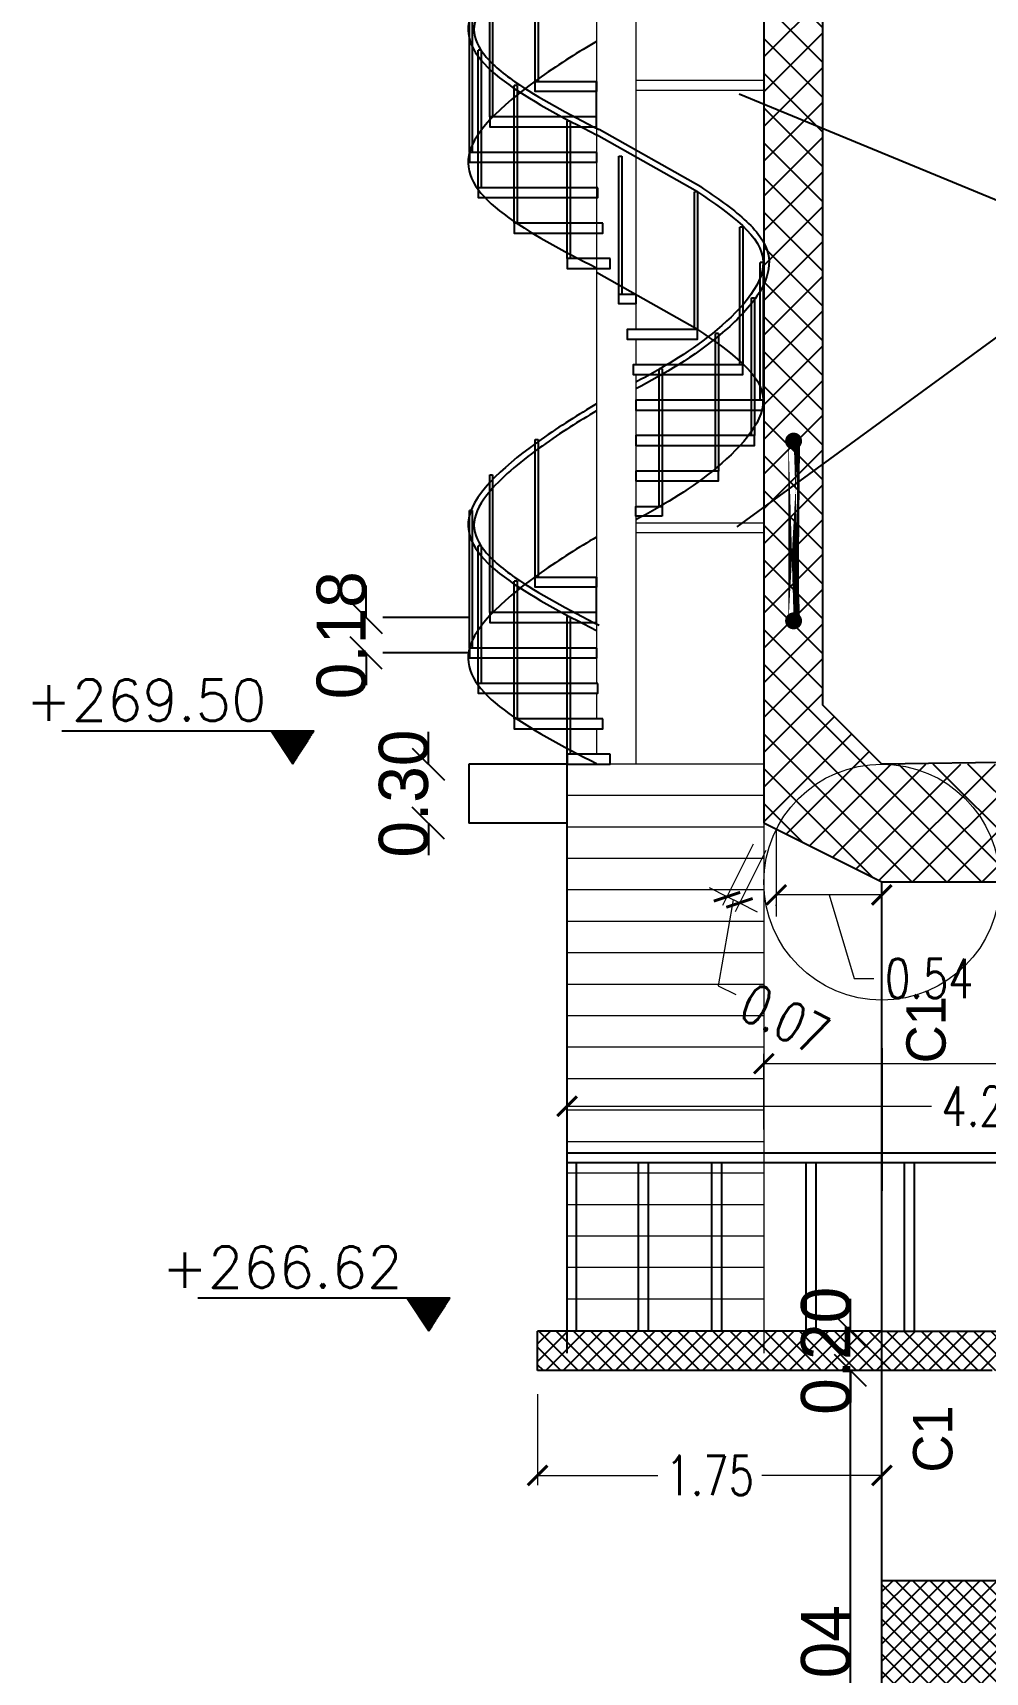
# Model space of a CAD drawing. Extents: x 166525 to 167198, y 178739 to 179747.
# Drawn here: x 166616.59 to 166621.43, y 179407.47 to 179415.8 of the extents above; entities that cross this region are included whole.
import ezdxf

# ---------------------------------------------------------------- set-up
doc = ezdxf.new("R2010")
doc.units = 0
doc.header["$MEASUREMENT"] = 0
for name, pattern in [('AUSGEZOGEN', [0]), ('CENTER', [2, 1.25, -0.25, 0.25, -0.25]), ('VONLAYER', [0])]:
    doc.linetypes.add(name, pattern=pattern)
doc.layers.get('0').update_dxf_attribs({"linetype": 'CONTINUOUS'})
doc.layers.get('DEFPOINTS').update_dxf_attribs({"linetype": 'CONTINUOUS'})
for name, color, linetype in [('3', 4, 'CONTINUOUS'), ('4', 12, 'CONTINUOUS'), ('concret', 5, 'CONTINUOUS'), ('EBENE0', 7, 'AUSGEZOGEN'), ('FRAME', 2, 'CONTINUOUS'), ('HATCH', 40, 'CONTINUOUS'), ('HATH', 253, 'CONTINUOUS'), ('HATSH', 252, 'CONTINUOUS'), ('ST', 2, 'CONTINUOUS'), ('Stairs', 231, 'CONTINUOUS'), ('TEXTS', 1, 'CONTINUOUS')]:
    doc.layers.add(name, color=color, linetype=linetype)
for name, color, linetype, lineweight in [('BEAM', 6, 'CONTINUOUS', 13), ('dimentions', 241, 'CONTINUOUS', 20), ('LAND CORNERS', 255, 'CONTINUOUS', 25)]:
    doc.layers.add(name, color=color, linetype=linetype, lineweight=lineweight)
doc.styles.add('DIM', font='simplex.shx', dxfattribs={"width": 0.75})
doc.styles.add('ROMANS', font='romans.shx')
doc.dimstyles.new('mais 1-100 plan', dxfattribs={"dimtxt": 0.25, "dimasz": 0.1635, "dimexe": 0.18, "dimexo": 0.0625, "dimgap": 0, "dimtad": 1, "dimzin": 0, "dimdsep": 46, "dimtxsty": 'Standard', "dimblk": 'OBLIQUE', "dimcen": 0, "dimse1": 1, "dimse2": 1, "dimclrd": 8, "dimclrt": 4, "dimadec": 0, "dimazin": 0, "dimtfac": 1, "dimtix": 1, "dimtofl": 0, "dimtmove": 0, "dimatfit": 3, "dimldrblk": 'OBLIQUE', "dimfxl": 0.18, "dimtolj": 1, "dimtzin": 0, "dimarcsym": 0})
doc.dimstyles.new('MUTASIM', dxfattribs={"dimscale": 0.9995, "dimtxt": 0.2, "dimasz": 0.1, "dimexe": 0.05, "dimexo": 0.12, "dimgap": 0.05, "dimtad": 0, "dimzin": 0, "dimdsep": 46, "dimtxsty": 'DIM', "dimblk": 'ARCHTICK', "dimcen": 0.09, "dimclrd": 35, "dimclre": 33, "dimclrt": 256, "dimazin": 0, "dimtfac": 1, "dimtofl": 0, "dimtmove": 1, "dimatfit": 3, "dimfxl": 0.18, "dimtolj": 1, "dimtzin": 0, "dimlwd": 13, "dimlwe": 9, "dimarcsym": 0})

# ---------------------------------------------------------------- blocks, each defined once
blk = doc.blocks.new('_OBLIQUE')
at = {"color": 0, "linetype": 'ByBlock'}
blk.add_line((-0.5, -0.5), (0.5, 0.5), dxfattribs=at)
blk = doc.blocks.new('*D909')
at = {"layer": 'DEFPOINTS', "color": 0, "transparency": 16777216}
for p in [(166620.7461, 179409.0018), (166620.9054, 179409.0018), (166620.9054, 179405.9648)]:
    blk.add_point(p, dxfattribs=at)
at = {"layer": 'LAND CORNERS', "color": 8, "lineweight": -2, "transparency": 16777216}
blk.add_line((166620.7461, 179405.9648), (166620.7461, 179409.0018), dxfattribs=at)
at = {"layer": 'LAND CORNERS', "color": 8, "lineweight": -2, "transparency": 16777216, "xscale": 0.1635000000000001, "yscale": 0.1635000000000001, "zscale": 0.1635000000000001}
for p, rotation in [((166620.7461, 179409.0018), 90), ((166620.7461, 179405.9648), 270)]:
    blk.add_blockref('_OBLIQUE', p, dxfattribs=dict(at, rotation=rotation))
at = {"layer": 'LAND CORNERS', "color": 4, "transparency": 16777216, "insert": (166620.6211, 179407.4833), "char_height": 0.25, "attachment_point": 5, "rotation": 90}
blk.add_mtext('\\A1;3.04', dxfattribs=at)
blk = doc.blocks.new('*D910')
at = {"layer": 'DEFPOINTS', "color": 0, "transparency": 16777216}
for p in [(166620.7461, 179409.2018), (166620.9054, 179409.2018), (166620.9054, 179409.0018)]:
    blk.add_point(p, dxfattribs=at)
at = {"layer": 'LAND CORNERS', "color": 8, "lineweight": -2, "transparency": 16777216}
for p, q in [((166620.7461, 179409.2018), (166620.7461, 179409.3653)), ((166620.7461, 179409.0018), (166620.7461, 179408.8383))]:
    blk.add_line(p, q, dxfattribs=at)
at = {"layer": 'LAND CORNERS', "color": 8, "lineweight": -2, "transparency": 16777216, "xscale": 0.1635000000000001, "yscale": 0.1635000000000001, "zscale": 0.1635000000000001}
for p, rotation in [((166620.7461, 179409.2018), 270), ((166620.7461, 179409.0018), 90)]:
    blk.add_blockref('_OBLIQUE', p, dxfattribs=dict(at, rotation=rotation))
at = {"layer": 'LAND CORNERS', "color": 4, "transparency": 16777216, "insert": (166620.6211, 179409.1018), "char_height": 0.25, "attachment_point": 5, "rotation": 90}
blk.add_mtext('\\A1;0.20', dxfattribs=at)
blk = doc.blocks.new('*D911')
at = {"layer": 'DEFPOINTS', "color": 0, "transparency": 16777216}
for p in [(166618.8054, 179412.0848), (166618.6, 179411.7848), (166618.8054, 179411.7848)]:
    blk.add_point(p, dxfattribs=at)
at = {"layer": 'LAND CORNERS', "color": 8, "lineweight": -2, "transparency": 16777216}
for p, q in [((166618.6, 179412.0848), (166618.6, 179412.2483)), ((166618.6, 179411.7848), (166618.6, 179411.6213))]:
    blk.add_line(p, q, dxfattribs=at)
at = {"layer": 'LAND CORNERS', "color": 8, "lineweight": -2, "transparency": 16777216, "xscale": 0.1635000000000001, "yscale": 0.1635000000000001, "zscale": 0.1635000000000001}
for p, rotation in [((166618.6, 179412.0848), 270), ((166618.6, 179411.7848), 90)]:
    blk.add_blockref('_OBLIQUE', p, dxfattribs=dict(at, rotation=rotation))
at = {"layer": 'LAND CORNERS', "color": 4, "transparency": 16777216, "insert": (166618.475, 179411.9348), "char_height": 0.25, "attachment_point": 5, "rotation": 90}
blk.add_mtext('\\A1;0.30', dxfattribs=at)
blk = doc.blocks.new('*D912')
at = {"layer": 'DEFPOINTS', "color": 0, "transparency": 16777216}
for p in [(166618.2837, 179412.8298), (166618.3688, 179412.8298), (166618.3688, 179412.6498)]:
    blk.add_point(p, dxfattribs=at)
at = {"layer": 'LAND CORNERS', "color": 8, "lineweight": -2, "transparency": 16777216}
for p, q in [((166618.2837, 179412.8298), (166618.2837, 179412.9933)), ((166618.2837, 179412.6498), (166618.2837, 179412.4863))]:
    blk.add_line(p, q, dxfattribs=at)
at = {"layer": 'LAND CORNERS', "color": 8, "lineweight": -2, "transparency": 16777216, "xscale": 0.1635000000000001, "yscale": 0.1635000000000001, "zscale": 0.1635000000000001}
for p, rotation in [((166618.2837, 179412.8298), 270), ((166618.2837, 179412.6498), 90)]:
    blk.add_blockref('_OBLIQUE', p, dxfattribs=dict(at, rotation=rotation))
at = {"layer": 'LAND CORNERS', "color": 4, "transparency": 16777216, "insert": (166618.1587, 179412.7398), "char_height": 0.25, "attachment_point": 5, "rotation": 90}
blk.add_mtext('\\A1;0.18', dxfattribs=at)
blk = doc.blocks.new('_ARCHTICK')
at = {"color": 0, "linetype": 'ByBlock', "const_width": 0.15}
blk.add_lwpolyline([(-0.5, -0.5), (0.5, 0.5)], dxfattribs=at)
blk = doc.blocks.new('*D947')
at = {"layer": 'BEAM', "color": 33, "linetype": 'Continuous', "lineweight": 9, "transparency": 16777216}
for p, q in [((166620.2517, 179411.6775), (166620.0959, 179411.3658)), ((166620.3151, 179411.6459), (166620.1592, 179411.3342))]:
    blk.add_line(p, q, dxfattribs=at)
at = {"layer": 'BEAM', "color": 35, "linetype": 'Continuous', "lineweight": 13, "transparency": 16777216}
for p, q in [((166620.1182, 179411.4105), (166620.0288, 179411.4552)), ((166620.1816, 179411.3789), (166620.1182, 179411.4105)), ((166620.1499, 179411.3947), (166620.0739, 179410.9578)), ((166620.1816, 179411.3789), (166620.271, 179411.3342)), ((166620.0739, 179410.9578), (166620.1633, 179410.9131))]:
    blk.add_line(p, q, dxfattribs=at)
at = {"layer": 'DEFPOINTS', "color": 0, "linetype": 'Continuous', "transparency": 16777216}
for p in [(166620.3054, 179411.7848), (166620.3687, 179411.7531), (166620.1182, 179411.4105)]:
    blk.add_point(p, dxfattribs=at)
at = {"layer": 'BEAM', "color": 35, "linetype": 'Continuous', "lineweight": 13, "transparency": 16777216, "xscale": 0.09995000000000001, "yscale": 0.09995000000000001, "zscale": 0.09995000000000001}
for p, rotation in [((166620.1182, 179411.4105), 333.4349488439815), ((166620.1816, 179411.3789), 153.4349488439815)]:
    blk.add_blockref('_ARCHTICK', p, dxfattribs=dict(at, rotation=rotation))
at = {"layer": 'BEAM', "linetype": 'Continuous', "transparency": 16777216, "insert": (166620.4124, 179410.7886), "char_height": 0.1999, "attachment_point": 5, "rotation": 333.43495, "style": 'DIM'}
blk.add_mtext('\\A1;0.07', dxfattribs=at)
blk = doc.blocks.new('*D948')
at = {"layer": 'BEAM', "color": 35, "linetype": 'Continuous', "lineweight": 13, "transparency": 16777216}
for p, q in [((166620.9054, 179411.4198), (166620.3687, 179411.4198)), ((166620.6371, 179411.4198), (166620.7645, 179410.995)), ((166620.7645, 179410.995), (166620.8644, 179410.995))]:
    blk.add_line(p, q, dxfattribs=at)
at = {"layer": 'BEAM', "color": 33, "linetype": 'Continuous', "lineweight": 9, "transparency": 16777216}
for p, q in [((166620.3687, 179411.3649), (166620.3687, 179411.3698)), ((166620.9054, 179411.3649), (166620.9054, 179411.3698))]:
    blk.add_line(p, q, dxfattribs=at)
at = {"layer": 'DEFPOINTS', "color": 0, "linetype": 'Continuous', "transparency": 16777216}
for p in [(166620.3687, 179411.4848), (166620.3687, 179411.4198), (166620.9054, 179411.4848)]:
    blk.add_point(p, dxfattribs=at)
at = {"layer": 'BEAM', "color": 35, "linetype": 'Continuous', "lineweight": 13, "transparency": 16777216, "xscale": 0.09995000000000001, "yscale": 0.09995000000000001, "zscale": 0.09995000000000001, "rotation": 180}
blk.add_blockref('_ARCHTICK', (166620.3687, 179411.4198), dxfattribs=at)
at = {"layer": 'BEAM', "color": 35, "linetype": 'Continuous', "lineweight": 13, "transparency": 16777216, "xscale": 0.09995000000000001, "yscale": 0.09995000000000001, "zscale": 0.09995000000000001}
blk.add_blockref('_ARCHTICK', (166620.9054, 179411.4198), dxfattribs=at)
at = {"layer": 'BEAM', "linetype": 'Continuous', "transparency": 16777216, "insert": (166621.1464, 179410.995), "char_height": 0.1999, "attachment_point": 5, "style": 'DIM'}
blk.add_mtext('\\A1;0.54', dxfattribs=at)
blk = doc.blocks.new('*D949')
at = {"layer": 'BEAM', "color": 33, "linetype": 'Continuous', "lineweight": 9, "transparency": 16777216}
for p, q in [((166619.1554, 179408.8819), (166619.1554, 179408.418)), ((166620.9054, 179408.8819), (166620.9054, 179408.418))]:
    blk.add_line(p, q, dxfattribs=at)
at = {"layer": 'BEAM', "color": 35, "linetype": 'Continuous', "lineweight": 13, "transparency": 16777216}
for p, q in [((166619.1554, 179408.468), (166619.7662, 179408.468)), ((166620.9054, 179408.468), (166620.2945, 179408.468))]:
    blk.add_line(p, q, dxfattribs=at)
at = {"layer": 'DEFPOINTS', "color": 0, "linetype": 'Continuous', "transparency": 16777216}
for p in [(166619.1554, 179409.0018), (166620.9054, 179409.0018), (166620.9054, 179408.468)]:
    blk.add_point(p, dxfattribs=at)
at = {"layer": 'BEAM', "color": 35, "linetype": 'Continuous', "lineweight": 13, "transparency": 16777216, "xscale": 0.09995000000000001, "yscale": 0.09995000000000001, "zscale": 0.09995000000000001, "rotation": 180}
blk.add_blockref('_ARCHTICK', (166619.1554, 179408.468), dxfattribs=at)
at = {"layer": 'BEAM', "color": 35, "linetype": 'Continuous', "lineweight": 13, "transparency": 16777216, "xscale": 0.09995000000000001, "yscale": 0.09995000000000001, "zscale": 0.09995000000000001}
blk.add_blockref('_ARCHTICK', (166620.9054, 179408.468), dxfattribs=at)
at = {"layer": 'BEAM', "linetype": 'Continuous', "transparency": 16777216, "insert": (166620.0304, 179408.468), "char_height": 0.1999, "attachment_point": 5, "style": 'DIM'}
blk.add_mtext('\\A1;1.75', dxfattribs=at)
blk = doc.blocks.new('*D964')
at = {"layer": 'BEAM', "color": 33, "linetype": 'Continuous', "lineweight": 9, "transparency": 16777216}
for p, q in [((166619.3054, 179410.227), (166619.3054, 179410.3951)), ((166623.5609, 179410.227), (166623.5609, 179410.3951))]:
    blk.add_line(p, q, dxfattribs=at)
at = {"layer": 'BEAM', "color": 35, "linetype": 'Continuous', "lineweight": 13, "transparency": 16777216}
for p, q in [((166619.3054, 179410.3451), (166621.1583, 179410.3451)), ((166623.5609, 179410.3451), (166621.708, 179410.3451))]:
    blk.add_line(p, q, dxfattribs=at)
at = {"layer": 'DEFPOINTS', "color": 0, "linetype": 'Continuous', "transparency": 16777216}
for p in [(166623.5609, 179410.3451), (166619.3054, 179410.1071), (166623.5609, 179410.1071)]:
    blk.add_point(p, dxfattribs=at)
at = {"layer": 'BEAM', "color": 35, "linetype": 'Continuous', "lineweight": 13, "transparency": 16777216, "xscale": 0.09995000000000001, "yscale": 0.09995000000000001, "zscale": 0.09995000000000001, "rotation": 180}
blk.add_blockref('_ARCHTICK', (166619.3054, 179410.3451), dxfattribs=at)
at = {"layer": 'BEAM', "color": 35, "linetype": 'Continuous', "lineweight": 13, "transparency": 16777216, "xscale": 0.09995000000000001, "yscale": 0.09995000000000001, "zscale": 0.09995000000000001}
blk.add_blockref('_ARCHTICK', (166623.5609, 179410.3451), dxfattribs=at)
at = {"layer": 'BEAM', "linetype": 'Continuous', "transparency": 16777216, "insert": (166621.4332, 179410.3451), "char_height": 0.1999, "attachment_point": 5, "style": 'DIM'}
blk.add_mtext('\\A1;4.26', dxfattribs=at)
blk = doc.blocks.new('*D968')
at = {"layer": 'BEAM', "color": 33, "linetype": 'Continuous', "lineweight": 9, "transparency": 16777216}
for p, q in [((166620.3054, 179410.227), (166620.3054, 179410.6119)), ((166623.5609, 179410.227), (166623.5609, 179410.6119))]:
    blk.add_line(p, q, dxfattribs=at)
at = {"layer": 'BEAM', "color": 35, "linetype": 'Continuous', "lineweight": 13, "transparency": 16777216}
for p, q in [((166620.3054, 179410.5619), (166621.6583, 179410.5619)), ((166623.5609, 179410.5619), (166622.208, 179410.5619))]:
    blk.add_line(p, q, dxfattribs=at)
at = {"layer": 'DEFPOINTS', "color": 0, "linetype": 'Continuous', "transparency": 16777216}
for p in [(166623.5609, 179410.5619), (166620.3054, 179410.1071), (166623.5609, 179410.1071)]:
    blk.add_point(p, dxfattribs=at)
at = {"layer": 'BEAM', "color": 35, "linetype": 'Continuous', "lineweight": 13, "transparency": 16777216, "xscale": 0.09995000000000001, "yscale": 0.09995000000000001, "zscale": 0.09995000000000001, "rotation": 180}
blk.add_blockref('_ARCHTICK', (166620.3054, 179410.5619), dxfattribs=at)
at = {"layer": 'BEAM', "color": 35, "linetype": 'Continuous', "lineweight": 13, "transparency": 16777216, "xscale": 0.09995000000000001, "yscale": 0.09995000000000001, "zscale": 0.09995000000000001}
blk.add_blockref('_ARCHTICK', (166623.5609, 179410.5619), dxfattribs=at)
at = {"layer": 'BEAM', "linetype": 'Continuous', "transparency": 16777216, "insert": (166621.9332, 179410.5619), "char_height": 0.1999, "attachment_point": 5, "style": 'DIM'}
blk.add_mtext('\\A1;3.26', dxfattribs=at)

msp = doc.modelspace()

# ---------------------------------------------------------------- hatches: boundary and pattern name
at = {"layer": '4'}
h = msp.add_hatch(color=2, dxfattribs=at)
edge = h.paths.add_edge_path()
edge.add_arc((166620.4566, 179413.72694), 0.04314, 180, 540, ccw=False)
at = {"layer": '4', "linetype": 'CENTER', "ltscale": 2}
h = msp.add_hatch(dxfattribs=at)
h.set_pattern_fill('PLASTI', color=2, scale=0.05, style=0)
h.set_pattern_definition([(180, (167100.103618, 179709.149989), (0, 0.0125), []), (180, (167100.103618, 179709.151552), (0, 0.0125), []), (180, (167100.103618, 179709.153114), (0, 0.0125), []), (180, (167100.103618, 179709.157802), (0, 0.0125), [])])
edge = h.paths.add_edge_path()
edge.add_line((166620.45721, 179413.75689), (166620.45721, 179413.69425))
edge.add_line((166620.42607, 179413.7291), (166620.48857, 179413.7291))
edge.add_line((166620.48038, 179412.82264), (166620.48038, 179413.71922))
edge.add_line((166620.43038, 179412.82264), (166620.43038, 179413.71922))
edge.add_line((166620.45721, 179412.84296), (166620.45721, 179412.78032))
edge.add_line((166620.42607, 179412.81517), (166620.48857, 179412.81517))
at = {"layer": '4'}
h = msp.add_hatch(color=2, dxfattribs=at)
edge = h.paths.add_edge_path()
edge.add_arc((166620.4566, 179412.81301), 0.04314, 180, 540, ccw=False)
at = {"layer": 'HATH'}
h = msp.add_hatch(dxfattribs=at)
h.set_pattern_fill('ANSI37', color=256, scale=0.5, style=0)
h.set_pattern_definition([(45, (14485.830024, -1659.351954), (-0.044194173824, 0.044194173824), []), (135, (14485.830024, -1659.351954), (-0.044194173824, -0.044194173824), [])])
h.paths.add_polyline_path([(166621.50539, 179409.20181), (166620.90539, 179409.20181), (166620.90539, 179409.00181), (166621.46551, 179409.00181), (166621.50539, 179409.00181)])
h.paths.add_polyline_path([(166620.90539, 179409.20181), (166619.15539, 179409.20181), (166619.15539, 179409.00181), (166620.90539, 179409.00181)])
h.paths.add_polyline_path([(166620.80856, 179408.70598), (166620.80856, 179409.49765), (166620.43356, 179409.49765), (166620.43356, 179408.70598)], flags=9)
h.paths.add_polyline_path([(166623.60539, 179409.02081), (166623.60539, 179409.20181), (166621.50539, 179409.20181), (166621.50539, 179409.00181), (166623.34651, 179409.00181), (166625.11502, 179407.93481), (166625.40539, 179407.93481), (166625.40539, 179408.11581), (166625.10539, 179408.11581), (166625.10539, 179408.29681), (166624.80539, 179408.29681), (166624.80539, 179408.47781), (166624.50539, 179408.47781), (166624.50539, 179408.65881), (166624.20539, 179408.65881), (166624.20539, 179408.83981), (166623.90539, 179408.83981), (166623.90539, 179409.02081)])
h.paths.add_polyline_path([(166625.30539, 179407.81996), (166625.30539, 179407.93481), (166625.11502, 179407.93481)])
h.paths.add_polyline_path([(166625.90539, 179407.93481), (166625.90539, 179407.93156), (166626.50539, 179407.93156), (166626.50539, 179407.93481)])
h = msp.add_hatch(dxfattribs=at)
h.set_pattern_fill('ANSI37', color=256, scale=0.5, style=0)
h.set_pattern_definition([(45, (160971.31709, 180494.01165), (-0.0441941738, 0.0441941738), []), (135, (160971.31709, 180494.01165), (-0.0441941738, -0.0441941738), [])])
h.paths.add_polyline_path([(166620.90539, 179407.93481), (166621.50539, 179407.93481), (166621.50539, 179407.33481), (166620.90539, 179407.33481)])
at = {"layer": 'HATSH'}
h = msp.add_hatch(dxfattribs=at)
h.set_pattern_fill('ANSI37', color=256, style=0)
h.set_pattern_definition([(45, (14816.1054, 20313.7844), (-0.08838834765, 0.08838834765), []), (135, (14816.1054, 20313.7844), (-0.08838834765, -0.08838834765), [])])
h.paths.add_polyline_path([(166630.90538, 179418.09481), (166620.30538, 179418.09481), (166620.30538, 179415.61436), (166620.60538, 179415.61436), (166620.60538, 179417.93481), (166625.45538, 179417.93481), (166625.45538, 179417.63481), (166625.75538, 179417.63481), (166625.75538, 179417.93481), (166630.60538, 179417.93481), (166630.60538, 179415.61436), (166630.90538, 179415.61436)])
h.paths.add_polyline_path([(166630.90538, 179415.61436), (166630.60538, 179415.61436), (166630.60538, 179415.02475), (166630.90538, 179415.02475), (166630.90538, 179415.22475), (166630.90538, 179415.22475)])
h.paths.add_polyline_path([(166630.90538, 179414.82475), (166630.90538, 179415.02475), (166630.60538, 179415.02475), (166630.60538, 179412.38481), (166630.30538, 179412.08481), (166620.90538, 179412.08481), (166620.60538, 179412.38481), (166620.60538, 179414.82475), (166620.60538, 179414.82475), (166620.60538, 179415.02475), (166620.50538, 179415.02475), (166620.30538, 179415.02475), (166620.30538, 179411.78481), (166620.90538, 179411.48481), (166621.50538, 179411.48481), (166622.10538, 179411.78481), (166624.70538, 179411.78481), (166625.30538, 179411.48481), (166625.90538, 179411.48481), (166626.50538, 179411.78481), (166629.10538, 179411.78481), (166629.70538, 179411.48481), (166630.30538, 179411.48481), (166630.90538, 179411.78481), (166630.90538, 179414.82475)])
h.paths.add_polyline_path([(166620.60538, 179415.61436), (166620.30538, 179415.61436), (166620.30538, 179415.02475), (166620.60538, 179415.02475), (166620.60538, 179415.22475), (166620.60538, 179415.22475)])
h.paths.add_polyline_path([(166627.06231, 179417.8666), (166627.06231, 179418.16303), (166627.28731, 179418.16303), (166627.28731, 179417.8666)], flags=9)
at = {"layer": 'TEXTS'}
h = msp.add_hatch(dxfattribs=at)
h.set_pattern_fill('ANSI31', color=0, scale=0.021)
h.set_pattern_definition([(45, (60411.4786246, 68004.8987914), (-0.001856155300615, 0.001856155300615), [])])
h.paths.add_polyline_path([(166617.8028, 179412.25142), (166618.01996, 179412.25281), (166617.91232, 179412.08481)])
h = msp.add_hatch(dxfattribs=at)
h.set_pattern_fill('ANSI31', color=0, scale=0.021)
h.set_pattern_definition([(45, (60412.1701792, 68002.0157914), (-0.001856155300615, 0.001856155300615), [])])
h.paths.add_polyline_path([(166618.49436, 179409.36842), (166618.71152, 179409.36981), (166618.60387, 179409.20181)])

# ---------------------------------------------------------------- linework, layer by layer
at = {"layer": '4', "color": 3, "linetype": 'AUSGEZOGEN'}
for p, q in [((166620.60538, 179412.38481), (166620.60538, 179417.84481)), ((166620.90538, 179412.08481), (166620.60538, 179412.38481)), ((166630.44105, 179412.22048), (166620.90538, 179412.08481)), ((166620.90538, 179411.48481), (166620.30538, 179411.78481)), ((166620.90538, 179409.97071), (166620.90538, 179411.48481))]:
    msp.add_line(p, q, dxfattribs=at)
at = {"layer": '4', "color": 2, "linetype": 'CENTER', "ltscale": 2}
msp.add_line((166620.48038, 179412.82264), (166620.48038, 179413.71922), dxfattribs=at)
at = {"layer": 'BEAM', "color": 2, "linetype": 'Continuous'}
msp.add_line((166620.36873, 179411.75314), (166620.36873, 179411.3095), dxfattribs=at)
msp.add_circle((166620.90539, 179411.48481), 0.6, dxfattribs=at)
at = {"layer": 'concret'}
msp.add_lwpolyline([(166620.90539, 179407.93481), (166621.50539, 179407.93481), (166621.50539, 179407.33481), (166620.90539, 179407.33481)], close=True, dxfattribs=at)
at = {"layer": 'dimentions'}
for p, q in [((166619.45539, 179417.89481), (166619.45539, 179412.49481)), ((166619.65539, 179417.89481), (166619.65539, 179414.29481)), ((166619.65539, 179414.24481), (166619.65539, 179414.11481)), ((166619.65539, 179414.06481), (166619.65539, 179412.08481)), ((166619.45539, 179412.44481), (166619.45539, 179412.31481)), ((166619.45539, 179412.26481), (166619.45539, 179412.13481)), ((166620.30539, 179412.08481), (166619.30539, 179412.08481)), ((166620.30539, 179411.92481), (166619.30539, 179411.92481)), ((166620.30539, 179411.76481), (166619.30539, 179411.76481)), ((166620.30539, 179411.78481), (166620.30539, 179409.08981)), ((166620.30539, 179411.60481), (166619.30539, 179411.60481)), ((166620.30539, 179411.44481), (166619.30539, 179411.44481)), ((166620.30539, 179411.28481), (166619.30539, 179411.28481)), ((166620.30539, 179411.12481), (166619.30539, 179411.12481)), ((166620.30539, 179410.96481), (166619.30539, 179410.96481)), ((166620.30539, 179410.80481), (166619.30539, 179410.80481)), ((166620.30539, 179410.64481), (166619.30539, 179410.64481)), ((166620.30539, 179410.48481), (166619.30539, 179410.48481)), ((166620.30539, 179410.32481), (166619.30539, 179410.32481)), ((166620.30539, 179410.16481), (166619.30539, 179410.16481)), ((166620.30539, 179410.00481), (166619.30539, 179410.00481)), ((166620.30539, 179409.84481), (166619.30539, 179409.84481)), ((166620.30539, 179409.68481), (166619.30539, 179409.68481)), ((166620.30539, 179409.52481), (166619.30539, 179409.52481)), ((166620.30539, 179409.36481), (166619.30539, 179409.36481))]:
    msp.add_line(p, q, dxfattribs=at)
at = {"layer": 'dimentions', "color": 1}
for p, q in [((166620.30539, 179415.55981), (166619.65539, 179415.55981)), ((166620.30539, 179415.50981), (166619.65539, 179415.50981)), ((166620.30539, 179413.30981), (166619.65539, 179413.30981)), ((166620.30539, 179413.25981), (166619.65539, 179413.25981))]:
    msp.add_line(p, q, dxfattribs=at)
at = {"layer": 'EBENE0', "color": 3, "linetype": 'AUSGEZOGEN'}
for p, q in [((166620.30539, 179418.09481), (166620.30539, 179411.78481)), ((166620.30539, 179418.09481), (166620.30539, 179411.78481)), ((166620.30539, 179418.09481), (166620.30539, 179411.78481)), ((166620.30539, 179418.09481), (166620.30539, 179411.78481)), ((166620.30539, 179418.09481), (166620.30539, 179411.78481)), ((166620.30539, 179418.09481), (166620.30539, 179411.78481)), ((166619.30539, 179412.08481), (166618.80539, 179412.08481)), ((166618.80539, 179412.08481), (166618.80539, 179411.78481)), ((166619.30539, 179411.78481), (166618.80539, 179411.78481)), ((166620.90539, 179411.48481), (166620.30539, 179411.78481)), ((166620.90539, 179411.48481), (166620.30539, 179411.78481)), ((166620.90539, 179411.48481), (166620.30539, 179411.78481)), ((166621.50538, 179411.48481), (166620.90538, 179411.48481)), ((166620.90539, 179396.08481), (166620.90539, 179411.48481)), ((166620.90539, 179396.08481), (166620.90539, 179411.48481)), ((166620.90539, 179409.97193), (166620.90539, 179411.48481)), ((166620.90539, 179409.91481), (166620.90539, 179411.48481)), ((166620.90539, 179409.91481), (166620.90539, 179411.48481)), ((166620.90539, 179409.97193), (166620.90539, 179411.48481))]:
    msp.add_line(p, q, dxfattribs=at)
at = {"layer": 'FRAME'}
for p, q in [((166619.45539, 179415.37481), (166619.45539, 179415.55481)), ((166619.45539, 179412.85481), (166619.45539, 179413.03481))]:
    msp.add_line(p, q, dxfattribs=at)
for points in [[(166619.14285, 179415.55481), (166619.45539, 179415.55481), (166619.45539, 179415.50481), (166619.14285, 179415.50481)], [(166619.45539, 179415.37481), (166618.91194, 179415.37481), (166618.91194, 179415.32481), (166619.45539, 179415.32481)], [(166619.4558, 179415.19481), (166618.80847, 179415.19481), (166618.80847, 179415.14481), (166619.4558, 179415.14481)], [(166619.46173, 179415.01481), (166618.85294, 179415.01481), (166618.85294, 179414.96481), (166619.46173, 179414.96481)], [(166619.48621, 179414.83481), (166619.03653, 179414.83481), (166619.03653, 179414.78481), (166619.48621, 179414.78481)], [(166619.52439, 179414.65481), (166619.30519, 179414.65481), (166619.30519, 179414.60481), (166619.52439, 179414.60481)], [(166619.56871, 179414.47481), (166619.65539, 179414.47481), (166619.65539, 179414.42481), (166619.56871, 179414.42481)], [(166619.96792, 179414.29481), (166619.61039, 179414.29481), (166619.61039, 179414.24481), (166619.96792, 179414.24481)], [(166620.19883, 179414.11481), (166619.64118, 179414.11481), (166619.64118, 179414.06481), (166620.19883, 179414.06481)], [(166620.3023, 179413.93481), (166619.65539, 179413.93481), (166619.65539, 179413.88481), (166620.3023, 179413.88481)], [(166620.25783, 179413.75481), (166619.65539, 179413.75481), (166619.65539, 179413.70481), (166620.25783, 179413.70481)], [(166620.07424, 179413.57481), (166619.65539, 179413.57481), (166619.65539, 179413.52481), (166620.07424, 179413.52481)], [(166619.78788, 179413.34481), (166619.65539, 179413.34481), (166619.65539, 179413.39481), (166619.78788, 179413.39481)], [(166619.14285, 179413.03481), (166619.45539, 179413.03481), (166619.45539, 179412.98481), (166619.14285, 179412.98481)], [(166619.45539, 179412.85481), (166618.91194, 179412.85481), (166618.91194, 179412.80481), (166619.45539, 179412.80481)], [(166619.4558, 179412.67481), (166618.80847, 179412.67481), (166618.80847, 179412.62481), (166619.4558, 179412.62481)], [(166619.46173, 179412.49481), (166618.85294, 179412.49481), (166618.85294, 179412.44481), (166619.46173, 179412.44481)], [(166619.48621, 179412.31481), (166619.03653, 179412.31481), (166619.03653, 179412.26481), (166619.48621, 179412.26481)], [(166619.52439, 179412.13481), (166619.30519, 179412.13481), (166619.30519, 179412.08481), (166619.52439, 179412.08481)]]:
    msp.add_lwpolyline(points, close=True, dxfattribs=at)
at = {"layer": 'HATCH'}
for p, q in [((166619.14285, 179415.55481), (166619.14285, 179416.25481)), ((166619.15785, 179416.25481), (166619.15785, 179415.55481)), ((166618.91194, 179415.37481), (166618.91194, 179416.07481)), ((166618.92694, 179416.07481), (166618.92694, 179415.37481)), ((166618.80847, 179415.19481), (166618.80847, 179415.89481)), ((166618.82347, 179415.89481), (166618.82347, 179415.19481)), ((166618.85294, 179415.01481), (166618.85294, 179415.71481)), ((166618.86794, 179415.71417), (166618.85294, 179415.71417)), ((166618.86794, 179415.71481), (166618.86794, 179415.01481)), ((166619.03653, 179414.83481), (166619.03653, 179415.53481)), ((166619.05153, 179415.53417), (166619.03653, 179415.53417)), ((166619.05153, 179415.53481), (166619.05153, 179414.83481)), ((166619.30519, 179414.65481), (166619.30519, 179415.35481)), ((166619.32019, 179415.35417), (166619.30519, 179415.35417)), ((166619.32019, 179415.35481), (166619.32019, 179414.65481)), ((166619.96792, 179414.99481), (166619.45539, 179415.28369)), ((166619.98483, 179415.01959), (166619.46917, 179415.31034)), ((166619.56871, 179414.47481), (166619.56871, 179415.17481)), ((166619.58371, 179415.17417), (166619.56871, 179415.17417)), ((166619.58371, 179415.17481), (166619.58371, 179414.47481)), ((166619.95292, 179414.29481), (166619.95292, 179414.99481)), ((166619.96792, 179414.99417), (166619.95292, 179414.99417)), ((166619.96792, 179414.99481), (166619.96792, 179414.29481)), ((166620.18383, 179414.11481), (166620.18383, 179414.81481)), ((166620.19883, 179414.81417), (166620.18383, 179414.81417)), ((166620.19883, 179414.81481), (166620.19883, 179414.11481)), ((166619.96792, 179414.29481), (166619.45539, 179414.58369)), ((166620.2873, 179413.93481), (166620.2873, 179414.63481)), ((166620.3023, 179414.63417), (166620.2873, 179414.63417)), ((166620.3023, 179414.63481), (166620.3023, 179413.93481)), ((166620.24283, 179413.75481), (166620.24283, 179414.45481)), ((166620.25783, 179414.45417), (166620.24283, 179414.45417)), ((166620.25783, 179414.45481), (166620.25783, 179413.75481)), ((166620.05924, 179413.57481), (166620.05924, 179414.27481)), ((166620.07424, 179414.27417), (166620.05924, 179414.27417)), ((166620.07424, 179414.27481), (166620.07424, 179413.57481)), ((166619.77288, 179413.39481), (166619.77288, 179414.09481)), ((166619.78788, 179414.09417), (166619.77288, 179414.09417)), ((166619.78788, 179414.09481), (166619.78788, 179413.39481)), ((166619.14285, 179413.03481), (166619.14285, 179413.73481)), ((166619.15785, 179413.73417), (166619.14285, 179413.73417)), ((166619.15785, 179413.73481), (166619.15785, 179413.03481)), ((166618.91194, 179412.85481), (166618.91194, 179413.55481)), ((166618.92694, 179413.55417), (166618.91194, 179413.55417)), ((166618.92694, 179413.55481), (166618.92694, 179412.85481)), ((166618.80847, 179412.67481), (166618.80847, 179413.37481)), ((166618.82347, 179413.37417), (166618.80847, 179413.37417)), ((166618.82347, 179413.37481), (166618.82347, 179412.67481)), ((166618.85294, 179412.49481), (166618.85294, 179413.19481)), ((166618.86794, 179413.19417), (166618.85294, 179413.19417)), ((166618.86794, 179413.19481), (166618.86794, 179412.49481)), ((166619.03653, 179412.31481), (166619.03653, 179413.01481)), ((166619.05153, 179413.01417), (166619.03653, 179413.01417)), ((166619.05153, 179413.01481), (166619.05153, 179412.31481)), ((166618.80847, 179412.82981), (166618.36875, 179412.82981)), ((166619.30519, 179412.13481), (166619.30519, 179412.83481)), ((166619.32019, 179412.83417), (166619.30519, 179412.83417)), ((166619.32019, 179412.83481), (166619.32019, 179412.13481)), ((166618.80847, 179412.64981), (166618.36875, 179412.64981))]:
    msp.add_line(p, q, dxfattribs=at)
for points, knots in [([(166619.45539, 179416.43557), (166619.36404, 179416.38265), (166619.11836, 179416.2292), (166618.54654, 179415.7539), (166619.10918, 179415.46281), (166619.45539, 179415.28369)], [1.6312008, 1.6312008, 1.6312008, 1.6312008, 1.9594167, 2.5011418, 3.3677013, 3.3677013, 3.3677013, 3.3677013]), ([(166619.45539, 179416.4008), (166619.36581, 179416.34845), (166619.27497, 179416.29114), (166619.08147, 179416.15243), (166618.98086, 179416.07166), (166618.86682, 179415.93698), (166618.8375, 179415.88331), (166618.82783, 179415.79), (166618.8441, 179415.74483), (166618.91617, 179415.6496), (166618.97189, 179415.60124), (166619.15819, 179415.4714), (166619.31328, 179415.39099), (166619.46917, 179415.31034)], [1.6492238, 1.6492238, 1.6492238, 1.6492238, 1.9726035, 1.9726035, 2.2974462, 2.2974462, 2.5241343, 2.5241343, 2.7508224, 2.7508224, 2.9775105, 2.9775105, 3.3677013, 3.3677013, 3.3677013, 3.3677013]), ([(166619.45539, 179415.75914), (166619.36404, 179415.70622), (166619.11836, 179415.55277), (166618.54654, 179415.07747), (166619.10918, 179414.78638), (166619.45539, 179414.60726)], [1.6312008, 1.6312008, 1.6312008, 1.6312008, 1.9594167, 2.5011418, 3.3677013, 3.3677013, 3.3677013, 3.3677013]), ([(166619.98483, 179415.01959), (166620.06325, 179414.96608), (166620.14259, 179414.91213), (166620.26689, 179414.79915), (166620.31456, 179414.73995), (166620.3423, 179414.60198), (166620.31523, 179414.52934), (166620.2247, 179414.39686), (166620.161, 179414.33393), (166619.94526, 179414.15068), (166619.79782, 179414.06981), (166619.65539, 179413.99246)], [0, 0, 0, 0, 0.2318979, 0.2318979, 0.4537478, 0.4537478, 0.6755977, 0.6755977, 0.8974477, 0.8974477, 1.4082213, 1.4082213, 1.4082213, 1.4082213]), ([(166619.96792, 179414.99481), (166620.13408, 179414.88144), (166620.45004, 179414.66585), (166620.03699, 179414.23787), (166619.78273, 179414.09587), (166619.65539, 179414.0266)], [0, 0, 0, 0, 0.4913347, 0.9342736, 1.3910819, 1.3910819, 1.3910819, 1.3910819]), ([(166619.96792, 179414.29481), (166620.13408, 179414.18144), (166620.45004, 179413.96585), (166620.03699, 179413.53787), (166619.78273, 179413.39587), (166619.65539, 179413.3266)], [0, 0, 0, 0, 0.4913347, 0.9342736, 1.3910819, 1.3910819, 1.3910819, 1.3910819]), ([(166619.45539, 179413.91557), (166619.36404, 179413.86265), (166619.11836, 179413.7092), (166618.54654, 179413.2339), (166619.10918, 179412.94281), (166619.45539, 179412.76369)], [1.6312008, 1.6312008, 1.6312008, 1.6312008, 1.9594167, 2.5011418, 3.3677013, 3.3677013, 3.3677013, 3.3677013]), ([(166619.45539, 179413.8808), (166619.36581, 179413.82845), (166619.27497, 179413.77114), (166619.08147, 179413.63243), (166618.98086, 179413.55166), (166618.86682, 179413.41698), (166618.8375, 179413.36331), (166618.82783, 179413.27), (166618.8441, 179413.22483), (166618.91617, 179413.1296), (166618.97189, 179413.08124), (166619.15819, 179412.9514), (166619.31328, 179412.87099), (166619.46917, 179412.79034)], [1.6492238, 1.6492238, 1.6492238, 1.6492238, 1.9726035, 1.9726035, 2.2974462, 2.2974462, 2.5241343, 2.5241343, 2.7508224, 2.7508224, 2.9775105, 2.9775105, 3.3677013, 3.3677013, 3.3677013, 3.3677013]), ([(166619.45539, 179413.23914), (166619.36404, 179413.18622), (166619.11836, 179413.03277), (166618.54654, 179412.55747), (166619.10918, 179412.26638), (166619.45539, 179412.08726)], [1.6312008, 1.6312008, 1.6312008, 1.6312008, 1.9594167, 2.5011418, 3.3677013, 3.3677013, 3.3677013, 3.3677013])]:
    msp.add_open_spline(points, degree=3, knots=knots, dxfattribs=at)
at = {"layer": 'HATSH'}
msp.add_lwpolyline([(166620.17015, 179413.29122), (166622.0976, 179414.69983), (166620.18033, 179415.49122)], dxfattribs=at)
at = {"layer": 'ST'}
for p, q in [((166620.90539, 179409.20181), (166619.15539, 179409.20181)), ((166619.15539, 179409.00181), (166619.15539, 179409.20181)), ((166620.90539, 179409.20181), (166621.70539, 179409.20181)), ((166620.90539, 179409.00181), (166619.15539, 179409.00181)), ((166621.46551, 179409.00181), (166620.90539, 179409.00181))]:
    msp.add_line(p, q, dxfattribs=at)
at = {"layer": 'Stairs'}
for p, q in [((166619.30539, 179409.08981), (166619.30539, 179412.18481)), ((166620.90539, 179410.63981), (166620.90539, 179409.91481)), ((166620.90539, 179410.63981), (166620.90539, 179409.91481)), ((166623.56094, 179410.10709), (166619.30539, 179410.10709)), ((166623.55539, 179410.05709), (166619.30539, 179410.05709)), ((166619.35098, 179410.05709), (166619.35098, 179409.20384)), ((166619.66707, 179410.05709), (166619.66707, 179409.20384)), ((166619.71707, 179410.05709), (166619.71707, 179409.20384)), ((166619.71707, 179410.05709), (166619.71707, 179409.20384)), ((166620.03955, 179410.05709), (166620.03955, 179409.20384)), ((166620.08955, 179410.05709), (166620.08955, 179409.20384)), ((166620.08955, 179410.05709), (166620.08955, 179409.20384)), ((166620.51912, 179410.05709), (166620.51912, 179409.20384)), ((166620.56912, 179410.05709), (166620.56912, 179409.20384)), ((166621.01964, 179410.05709), (166621.01964, 179409.20384)), ((166621.06964, 179410.05709), (166621.06964, 179409.20384)), ((166621.06964, 179409.87884), (166621.06964, 179409.20384))]:
    msp.add_line(p, q, dxfattribs=at)
at = {"layer": 'TEXTS', "color": 0}
for p, q in [((166618.01996, 179412.25281), (166616.73673, 179412.25281)), ((166617.91232, 179412.08481), (166617.8028, 179412.25142)), ((166618.71152, 179409.36981), (166617.42829, 179409.36981)), ((166618.60387, 179409.20181), (166618.49436, 179409.36842))]:
    msp.add_line(p, q, dxfattribs=at)

# ---------------------------------------------------------------- texts
at = {"layer": '3', "color": 7, "linetype": 'Continuous', "style": 'ROMANS'}
for s, p in [('+269.50', (166616.55328, 179412.30523)), ('+266.62', (166617.24484, 179409.42223))]:
    msp.add_text(s, height=0.21, dxfattribs=at).set_placement(p)
at = {"layer": 'Stairs', "linetype": 'VONLAYER', "char_height": 0.2, "attachment_point": 9, "rotation": 90}
for insert in [(166621.23257, 179410.90546), (166621.26671, 179408.82456)]:
    msp.add_mtext('C1', dxfattribs=dict(at, insert=insert))

# ---------------------------------------------------------------- dimensions: what is measured, and where the dimension line sits
at = {"layer": 'BEAM', "color": 2, "linetype": 'Continuous'}
for p1, p2, distance, picture, middle in [((166620.36873, 179411.75314), (166620.30538, 179411.78481), 0.41845, '*D947', (166620.20803, 179410.89072)), ((166619.30539, 179410.10709), (166623.56094, 179410.10709), 0.23805, '*D964', (166621.43316, 179410.34514))]:
    dim = msp.add_aligned_dim(p1=p1, p2=p2, distance=distance, dimstyle='MUTASIM', dxfattribs=at)
    dim.commit()
    dim.dimension.update_dxf_attribs({"geometry": picture, "text_midpoint": middle})
for base, p1, p2, picture, middle in [((166620.36873, 179411.41976), (166620.90538, 179411.48481), (166620.36873, 179411.48481), '*D948', (166620.91442, 179410.99497)), ((166623.56094, 179410.56193), (166620.30539, 179410.10709), (166623.56094, 179410.10709), '*D968', (166621.93316, 179410.56193)), ((166620.90539, 179408.46796), (166619.15539, 179409.00181), (166620.90539, 179409.00181), '*D949', (166620.03039, 179408.46796))]:
    dim = msp.add_linear_dim(base=base, p1=p1, p2=p2, dimstyle='MUTASIM', dxfattribs=at)
    dim.commit()
    dim.dimension.update_dxf_attribs({"geometry": picture, "text_midpoint": middle})
at = {"layer": 'LAND CORNERS'}
for p1, p2, distance, picture, middle in [((166618.36875, 179412.64981), (166618.36875, 179412.82981), 0.08508, '*D912', (166618.15867, 179412.73981)), ((166618.80539, 179412.08481), (166618.80539, 179411.78481), -0.20541, '*D911', (166618.47497, 179411.93481)), ((166620.90539, 179409.00181), (166620.90539, 179409.20181), 0.15933, '*D910', (166620.62106, 179409.10181)), ((166620.90539, 179405.96481), (166620.90539, 179409.00181), 0.15933, '*D909', (166620.62106, 179407.48331))]:
    dim = msp.add_aligned_dim(p1=p1, p2=p2, distance=distance, dimstyle='mais 1-100 plan', override={"dimfxlon": 1, "dimarcsym": 1}, dxfattribs=at)
    dim.commit()
    dim.dimension.update_dxf_attribs({"geometry": picture, "text_midpoint": middle})

doc.saveas('drawing.dxf')
